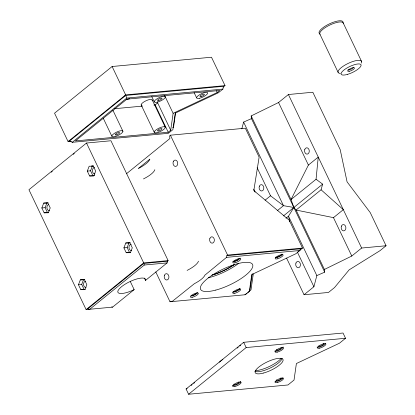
<?xml version="1.0" encoding="UTF-8"?>
<svg xmlns="http://www.w3.org/2000/svg" width="415" height="415" viewBox="0 0 415 415"><rect width="100%" height="100%" fill="white"/><g stroke="black" fill="none" stroke-linecap="round" stroke-linejoin="round"><path stroke-width="0.62" d="M304.05 294.733L328.488 292.451L334.547 287.538L349.129 269.864L380 250.676L386.064 245.758L370.263 212.636L347.075 181.853L340.17 149.55L312.837 92.239L288.404 94.521L278.553 102.51L251.184 115.935L291.06 199.532L316.059 179.259L318.243 157.088L308.397 165.071L291.06 199.532L293.851 207.479L296.071 210.047L324.411 269.454L324.696 272.147L316.837 275.601L313.901 286.744L304.05 294.733L286.578 258.099M170.705 130.243L173.128 113.316L217.258 92.493L219.743 90.48L126.891 99.149L75.374 140.924L168.225 132.255L170.705 130.243L157.669 102.904L157.845 101.649M175.602 112.766L173.512 127.389L172.697 127.467M170.005 301.757L245.327 294.738L249.322 291.496L251.744 274.574L295.859 253.757L299.869 250.504L300.942 248.761L226.823 255.682L226.569 257.347L204.875 275.171A15.251 4.534 -25.5 0 1 194.355 283.704L172.023 301.581L170.762 301.145L170.005 301.757L155.781 271.939M252.253 273.791L249.908 290.147L249.322 291.496M253.275 273.952L250.997 289.846L247.734 292.492M144.399 278.076L145.515 280.416L167.11 262.903L167.364 261.237L168.122 260.62L110.95 140.752L86.512 143.035L28.936 189.722L86.113 309.595L112.564 307.136L134.159 289.623L130.258 281.443M68.838 140.97L69.653 140.893L72.231 142.309L168.34 133.329L172.884 129.646L175.249 113.119L218.337 92.784L222.886 89.1L223.452 86.304L124.899 95.507M241.815 128.894L243.61 122.083L251.469 118.628L251.184 115.935M321.075 189.774L343.324 209.663L333.473 217.647L296.071 210.047L321.075 189.774L322.637 184.136L316.059 179.259M154.816 169.714L154.722 170.02A15.251 4.534 -25.5 0 1 144.202 178.554L143.466 178.917M145.515 280.416L145.535 280.348A15.251 4.534 -25.5 0 0 131.794 280.758A15.251 4.534 -25.5 0 0 117.834 292.082A15.251 4.534 -25.5 0 0 134.004 289.701L134.159 289.623M198.453 261.191L198.354 261.502A15.251 4.534 -25.5 0 1 187.834 270.03L187.098 270.398M43.715 203.085L47.907 203.054L50.22 207.91L48.348 212.796L44.161 212.828L41.842 207.972L43.715 203.085L48.171 202.774M48.612 212.516L47.419 212.522L45.1 207.666L46.973 202.779M87.3 171.11L89.168 166.223L93.359 166.197L95.673 171.053L93.806 175.939L89.614 175.965L87.3 171.11L90.558 170.804L92.426 165.917L93.624 165.912M80.328 279.845L84.515 279.814L86.834 284.669L84.961 289.556L80.775 289.587L78.456 284.732L80.328 279.845L84.785 279.534M85.225 289.276L84.032 289.281L81.714 284.425L83.586 279.539M125.781 242.983L129.973 242.957L132.286 247.812L130.414 252.699L126.227 252.725L123.909 247.869L125.781 242.983L130.237 242.671M130.684 252.413L129.485 252.424L127.166 247.563L129.039 242.682M223.161 87.124L225.023 85.615L211.484 57.223L112.117 66.504L54.541 113.196L68.081 141.582L71.307 141.282M68.081 141.582L125.657 94.895L225.023 85.615M69.653 140.893L125.714 95.434L126.777 98.075L72.231 142.309M51.284 172.184L52.285 171.374M73.305 154.328L74.306 153.519M153.898 105.037L155.184 104.917L157.669 102.904M298.318 251.474L302.514 248.071L289.224 220.204L253.814 190.563L259.131 157.114L245.338 128.199L170.404 135.197L169.647 135.814L169.896 138.532L126.357 173.833M86.113 309.595L143.689 262.903L168.122 260.62M167.364 261.237L143.746 263.442L87.684 308.905L89.759 309.263L144.306 265.029L167.11 262.903M265.102 200.186L270.518 195.792L283.481 205.674L293.851 207.479L288.498 216.189L285.997 218.217M277.485 210.54L283.481 205.674L243.61 122.083M226.823 255.682L227.581 255.069L302.514 248.071M283.429 215.935L322.637 184.136M300.024 249.503L300.942 248.761M244.938 294.759L246.801 293.249M186.091 388.995L243.667 342.302L343.034 333.022L345.539 338.282L339.48 343.195L296.393 363.524L294.027 380.057L287.963 384.97L188.597 394.25L186.091 388.995L187.139 388.533M191.165 385.462L192.166 384.648M193.67 383.429L194.671 382.62M237.214 348.118L238.215 347.303M239.72 346.089L240.721 345.275M324.411 269.454L351.78 256.029L361.626 248.04L386.064 245.758M188.597 394.25L246.173 347.557L345.539 338.282M126.777 98.075L222.886 89.1M114.561 108.709L142.288 106.121M91.342 166.021L92.426 165.917M89.614 175.965L94.667 175.649M41.842 207.972L45.1 207.666M44.161 212.828L47.419 212.522M123.909 247.869L127.166 247.563M126.227 252.725L129.485 252.424M226.569 257.347L299.869 250.504M78.456 284.732L81.714 284.425M80.775 289.587L84.032 289.281M111.723 306.846L112.564 307.136M343.21 22.95L361.517 61.327M319.841 34.04L338.147 72.418M288.404 94.521L361.626 248.04M278.553 102.51L308.397 165.071M333.473 217.647L351.78 256.029M251.469 118.628L324.696 272.147M316.837 275.601L288.498 216.189L289.748 221.869M257.129 167.722L270.518 195.792M297.259 251.853L313.901 286.744M216.428 90.745L217.258 92.493M253.695 189.162L255.09 192.083M194.106 92.587L196.606 97.821M164.527 95.284L173.128 113.316M170.404 135.197L227.581 255.069M151.755 96.545L154.25 101.779M155.184 104.917L168.225 132.255M152.258 100.005L165.294 127.343A6.101 1.816 -25.5 0 1 157.135 132.655A6.101 1.816 -25.5 0 1 156.787 129.356A6.101 1.816 -25.5 0 1 165.294 127.343M141.142 104.886L154.183 132.224M112.117 66.504L125.657 94.895M246.173 347.557L243.667 342.302L243.724 342.842M112.958 110.359L122.944 131.301A6.101 1.816 -25.5 0 1 114.779 136.608A6.101 1.816 -25.5 0 1 114.431 133.314A6.101 1.816 -25.5 0 1 122.944 131.301M103.226 118.151L111.827 136.182M86.512 143.035L143.689 262.903M90.558 170.804L92.872 175.664M143.746 263.442L144.306 265.029M129.708 98.666A24.402 7.257 -25.5 0 1 126.134 99.647M141.987 105.514A6.101 1.816 -25.5 0 1 145.774 100.876A6.101 1.816 -25.5 0 1 152.118 100.58M219.488 362.207A12.009 3.569 -25.5 0 1 222.876 359.395M281.287 358.301A17.326 5.151 -25.5 0 1 255.261 370.657M282.091 358.321A15.376 4.57 -25.5 0 1 269.978 368.141A15.376 4.57 -25.5 0 1 254.846 371.249M323.249 343.542A2.682 0.799 -25.5 0 1 321.895 345.425A2.682 0.799 -25.5 0 1 318.73 345.965M281.163 347.594A2.682 0.799 -25.5 0 1 278.911 349.684A2.682 0.799 -25.5 0 1 276.437 349.669M238.734 381.997A2.682 0.799 -25.5 0 1 236.483 384.088A2.682 0.799 -25.5 0 1 234.013 384.072M280.825 377.946A2.682 0.799 -25.5 0 1 278.839 380.135A2.682 0.799 -25.5 0 1 276.587 379.808M282.921 377.863A4.7 1.395 -25.5 0 1 279.461 380.503A4.7 1.395 -25.5 0 1 275.119 381.655M325.35 343.459A4.7 1.395 -25.5 0 1 321.329 346.359A4.7 1.395 -25.5 0 1 317.081 347.09M283.103 346.971A4.7 1.395 -25.5 0 1 279.534 350.058A4.7 1.395 -25.5 0 1 274.725 351.043M240.674 381.375A4.7 1.395 -25.5 0 1 237.655 384.181A4.7 1.395 -25.5 0 1 232.768 385.613M319.649 33.688A13.192 3.922 -25.5 0 1 329.417 23.863A13.192 3.922 -25.5 0 1 343.029 22.592M340.274 73.419A12.932 3.844 -25.5 0 1 347.682 63.64A12.932 3.844 -25.5 0 1 361.232 63.09M320.053 34.357A12.932 3.844 -25.5 0 1 329.946 24.983A12.932 3.844 -25.5 0 1 343.309 23.318M353.295 67.515A3.05 0.908 -25.5 0 1 350.685 69.398A3.05 0.908 -25.5 0 1 347.926 69.876M94.89 173.942A3.175 2.355 84.7 0 1 92.389 170.793A3.175 2.355 84.7 0 1 94.599 167.608M49.437 210.804A3.175 2.355 84.7 0 1 46.973 208.065A3.175 2.355 84.7 0 1 48.539 204.585M131.503 250.702A3.175 2.355 84.7 0 1 128.998 247.553A3.175 2.355 84.7 0 1 131.213 244.368M86.045 287.564A3.175 2.355 84.7 0 1 83.545 284.415A3.175 2.355 84.7 0 1 85.76 281.23M233.417 265.18A27.592 8.207 -25.5 0 1 222.611 271.114M222.067 271.369A27.592 8.207 -25.5 0 1 217.683 273.226M217.133 273.433A27.592 8.207 -25.5 0 1 212.843 274.948M234.594 264.256A27.24 8.103 -25.5 0 1 211.904 275.119M238.495 263.458A28.677 8.528 -25.5 0 1 208.32 277.78M197.675 292.539A4.394 1.307 -25.5 0 1 191.045 296.097M240.026 288.586A4.394 1.307 -25.5 0 1 236.789 291.06A4.394 1.307 -25.5 0 1 232.732 292.134M282.449 254.182A4.394 1.307 -25.5 0 1 275.819 257.736M240.098 258.14A4.394 1.307 -25.5 0 1 236.861 260.61A4.394 1.307 -25.5 0 1 232.799 261.689M239.237 288.56A3.419 1.017 -25.5 0 1 236.643 290.806A3.419 1.017 -25.5 0 1 233.147 291.527M196.803 292.84A3.419 1.017 -25.5 0 1 194.287 294.764A3.419 1.017 -25.5 0 1 191.133 295.599M281.661 254.156A3.419 1.017 -25.5 0 1 279.067 256.403A3.419 1.017 -25.5 0 1 275.57 257.124M239.232 258.436A3.419 1.017 -25.5 0 1 236.711 260.361A3.419 1.017 -25.5 0 1 233.557 261.196M149.805 159.199L149.706 159.505A15.251 4.534 -25.5 0 1 139.186 168.039L138.449 168.402L149.805 159.199M341.415 226.154A3.175 2.355 84.7 0 0 343.677 230.885A3.175 2.355 84.7 0 0 345.498 226.123A3.175 2.355 84.7 0 0 341.415 226.154M295.952 263.032A3.175 2.355 84.7 0 0 298.235 267.748A3.175 2.355 84.7 0 0 300.035 262.965A3.175 2.355 84.7 0 0 295.952 263.032M259.349 186.252A3.175 2.355 84.7 0 0 261.606 190.988A3.175 2.355 84.7 0 0 263.432 186.226A3.175 2.355 84.7 0 0 259.349 186.252M304.802 149.395A3.175 2.355 84.7 0 0 307.064 154.126A3.175 2.355 84.7 0 0 308.89 149.364A3.175 2.355 84.7 0 0 304.802 149.395M157.207 102.204A6.101 1.816 -25.5 0 0 165.367 96.897A6.101 1.816 -25.5 0 0 156.854 98.91A6.101 1.816 -25.5 0 0 157.207 102.204M199.558 98.251A6.101 1.816 -25.5 0 0 207.723 92.939A6.101 1.816 -25.5 0 0 199.21 94.952A6.101 1.816 -25.5 0 0 199.558 98.251M201.119 96.529A2.438 0.726 -25.5 0 0 204.388 94.407A2.438 0.726 -25.5 0 0 200.985 95.211A2.438 0.726 -25.5 0 0 201.119 96.529M158.769 100.487A2.438 0.726 -25.5 0 0 162.032 98.36A2.438 0.726 -25.5 0 0 158.629 99.164A2.438 0.726 -25.5 0 0 158.769 100.487M158.696 130.933A2.438 0.726 -25.5 0 0 161.964 128.811A2.438 0.726 -25.5 0 0 158.556 129.615A2.438 0.726 -25.5 0 0 158.696 130.933M116.345 134.891A2.438 0.726 -25.5 0 0 119.608 132.764A2.438 0.726 -25.5 0 0 116.205 133.568A2.438 0.726 -25.5 0 0 116.345 134.891M263.784 372.981A15.376 4.57 -25.5 0 0 282.994 359.483A15.376 4.57 -25.5 0 0 260.537 365.76A15.376 4.57 -25.5 0 0 263.784 372.981M319.669 348.154A4.7 1.395 -25.5 0 0 325.957 344.066A4.7 1.395 -25.5 0 0 319.4 345.617A4.7 1.395 -25.5 0 0 319.669 348.154M277.319 352.107A4.7 1.395 -25.5 0 0 283.601 348.019A4.7 1.395 -25.5 0 0 277.049 349.57A4.7 1.395 -25.5 0 0 277.319 352.107M234.89 386.51A4.7 1.395 -25.5 0 0 241.177 382.423A4.7 1.395 -25.5 0 0 234.625 383.974A4.7 1.395 -25.5 0 0 234.89 386.51M277.246 382.557A4.7 1.395 -25.5 0 0 283.533 378.47A4.7 1.395 -25.5 0 0 276.976 380.021A4.7 1.395 -25.5 0 0 277.246 382.557M347.282 74.441A10.992 3.268 -25.5 0 0 361.019 64.787A10.992 3.268 -25.5 0 0 344.958 69.274A10.992 3.268 -25.5 0 0 347.282 74.441M349.492 71.256A3.735 1.11 -25.5 0 0 354.493 68.008A3.735 1.11 -25.5 0 0 349.28 69.238A3.735 1.11 -25.5 0 0 349.492 71.256M215.821 290.08A28.817 8.57 -25.5 0 0 252.714 264.822A28.817 8.57 -25.5 0 0 211.204 275.851A28.817 8.57 -25.5 0 0 215.821 290.08M173.263 161.679A3.175 2.355 84.7 0 0 175.524 166.41A3.175 2.355 84.7 0 0 177.35 161.648A3.175 2.355 84.7 0 0 173.263 161.679M209.876 238.412A3.175 2.355 84.7 0 0 212.138 243.149A3.175 2.355 84.7 0 0 213.964 238.386A3.175 2.355 84.7 0 0 209.876 238.412M164.454 275.275A3.175 2.355 84.7 0 0 166.711 280.011A3.175 2.355 84.7 0 0 168.537 275.244A3.175 2.355 84.7 0 0 164.454 275.275M192.498 297.213A4.394 1.307 -25.5 0 0 198.375 293.389A4.394 1.307 -25.5 0 0 192.244 294.837A4.394 1.307 -25.5 0 0 192.498 297.213M234.849 293.255A4.394 1.307 -25.5 0 0 240.726 289.431A4.394 1.307 -25.5 0 0 234.6 290.884A4.394 1.307 -25.5 0 0 234.849 293.255M277.272 258.851A4.394 1.307 -25.5 0 0 283.149 255.028A4.394 1.307 -25.5 0 0 277.023 256.48A4.394 1.307 -25.5 0 0 277.272 258.851M234.921 262.809A4.394 1.307 -25.5 0 0 240.799 258.986A4.394 1.307 -25.5 0 0 234.672 260.433A4.394 1.307 -25.5 0 0 234.921 262.809"/></g></svg>
